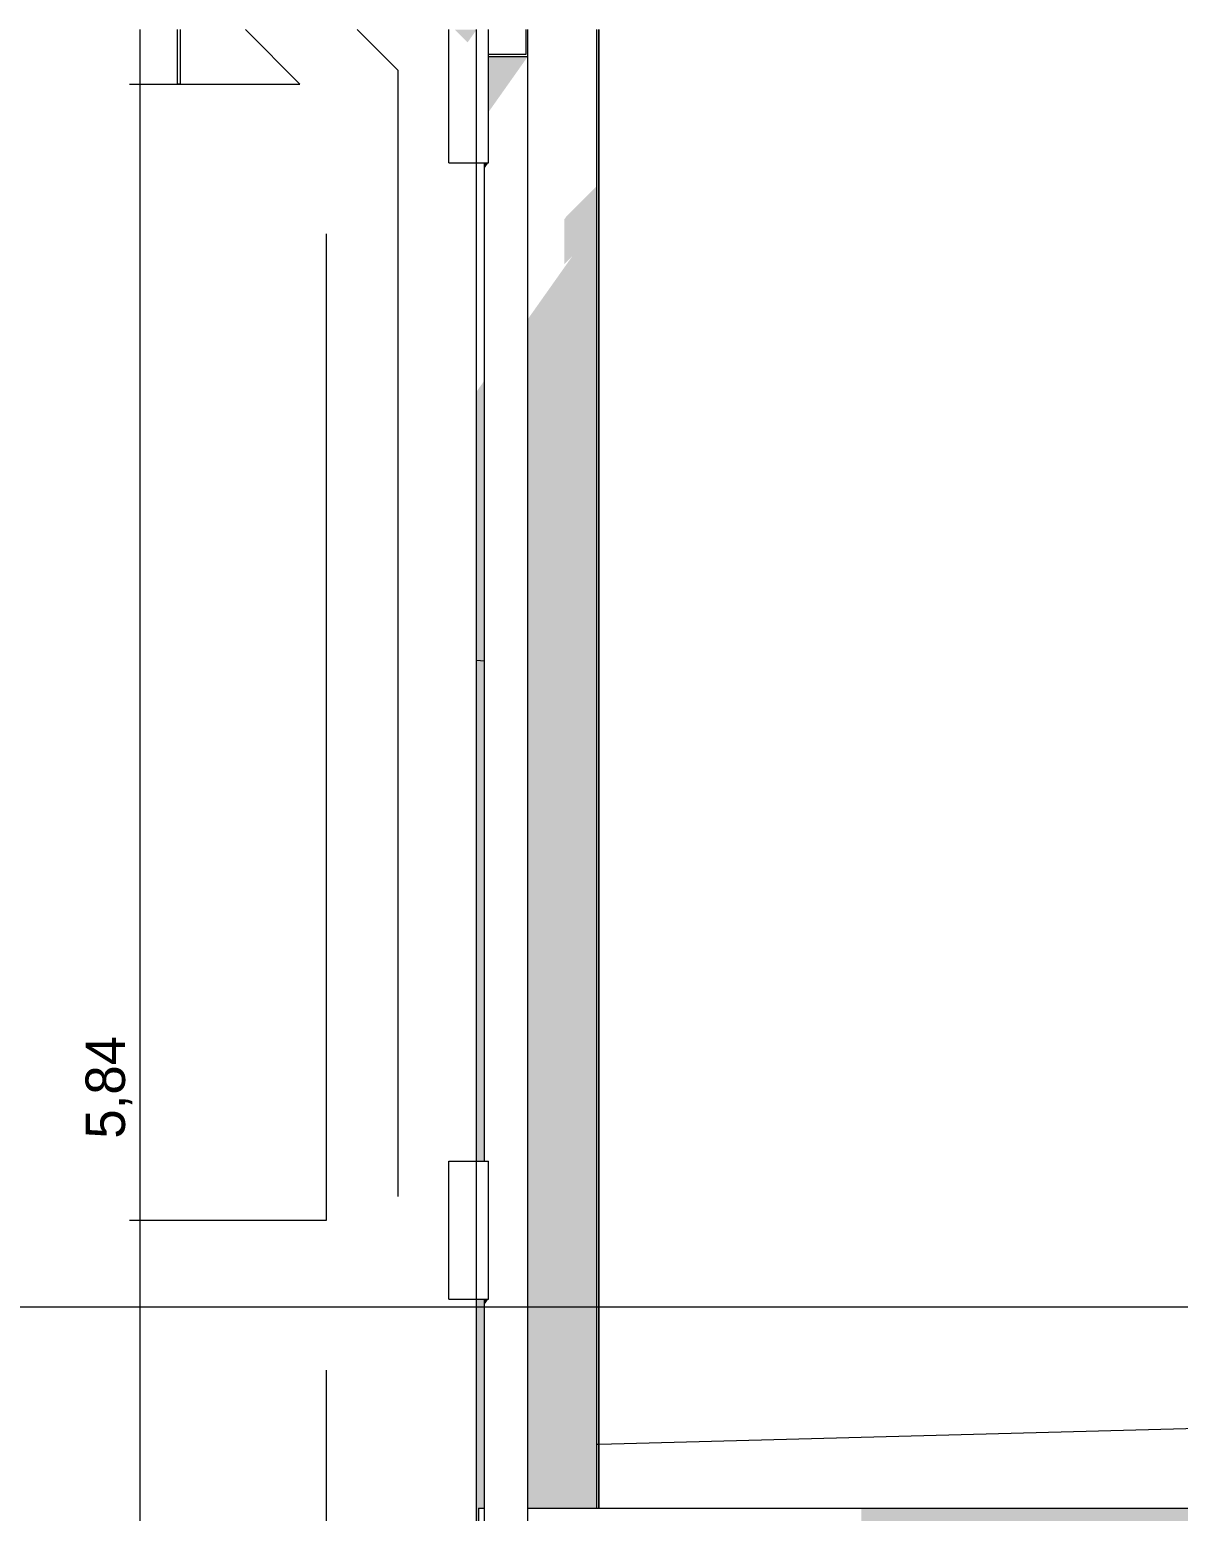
# Model space of a CAD drawing. Header units: metres. Extents: x -14 to 130, y -38 to 4.
# Drawn here: x 104.286 to 107.198, y -30.152 to -26.396 of the extents above; entities that cross this region are included whole.
import ezdxf

# ---------------------------------------------------------------- set-up
doc = ezdxf.new("R2010")
doc.units = ezdxf.units.M
doc.header["$MEASUREMENT"] = 0
doc.linetypes.add('Schnittlinie', pattern=[0.006, 0.003, -0.0015, 0, -0.0015])
for name, color, linetype in [('A-Ost_Ansicht Ost PP_2_110 Wand Aussen', 7, 'Continuous'), ('A-Ost_Ansicht Ost PP_2_130 Wand Innen', 7, 'Continuous'), ('A-Ost_Ansicht Ost PP_2_140 Geländer transparent', 7, 'Continuous'), ('A-Ost_Ansicht Ost PP_2_165 Fassadengestaltung 1 Rankgerüst', 7, 'Continuous'), ('A-Ost_Ansicht Ost PP_2_165 Fassadengestaltung Bänder', 7, 'Continuous'), ('A-Ost_Ansicht Ost PP_2_210 Decke', 7, 'Continuous'), ('A-Ost_Ansicht Ost PP_2_611 Entwässerung', 7, 'Continuous'), ('A-Ost_Ansicht Ost PP_2_710 Gelände', 7, 'Continuous'), ('A-Ost_Ansicht Ost PP_2_725 Nachbarbebauung', 7, 'Continuous'), ('A-Ost_Ansicht Ost PP_2_844 Umriss 2D', 7, 'Continuous'), ('A-Ost_Ansicht Ost PP_2_Neubau_844 Umriss 2D', 7, 'Continuous')]:
    doc.layers.add(name, color=color, linetype=linetype)
doc.styles.add('ERSTELLTER_STIL_5', font='')
doc.styles.get('ERSTELLTER_STIL_5').set_extended_font_data('Eurostile')

msp = doc.modelspace()

# ---------------------------------------------------------------- hatches: boundary and pattern name
at = {"layer": 'A-Ost_Ansicht Ost PP_2_110 Wand Aussen', "linetype": 'Continuous', "lineweight": 0, "true_color": 0x000000}
for points in [[(105.4192, -26.396), (105.364, -26.3959), (105.3964, -26.4283)], [(105.5492, -29.4137), (105.7242, -29.4137), (105.7242, -26.7922), (105.6464, -26.87), (105.6414, -26.8771), (105.6414, -26.9902), (105.6629, -26.9687), (105.5492, -27.1295)], [(105.4192, -29.2637), (105.4392, -29.2637), (105.4392, -27.2851), (105.4192, -27.3134)], [(105.7242, -29.4137), (105.5492, -29.4137), (105.5492, -30.1437), (105.7242, -30.1437)], [(105.4192, -29.6137), (105.4192, -30.3937), (105.4193, -30.3913), (105.4242, -30.3912), (105.4242, -30.1437), (105.4392, -30.1437), (105.4392, -29.6137)]]:
    msp.add_hatch(color=18, dxfattribs=at).paths.add_polyline_path(points)
at = {"layer": 'A-Ost_Ansicht Ost PP_2_140 Geländer transparent', "linetype": 'Continuous', "lineweight": 0, "true_color": 0x000000}
msp.add_hatch(color=18, dxfattribs=at).paths.add_polyline_path([(106.3944, -30.1437), (106.3944, -30.3912), (107.4192, -30.3912), (107.4192, -30.1437)])
at = {"layer": 'A-Ost_Ansicht Ost PP_2_165 Fassadengestaltung 1 Rankgerüst', "linetype": 'Continuous', "lineweight": 0, "true_color": 0x000000}
msp.add_hatch(color=18, dxfattribs=at).paths.add_polyline_path([(105.7292, -26.3959), (105.7292, -30.1437), (105.7302, -30.1437), (105.7302, -26.3959)])
at = {"layer": 'A-Ost_Ansicht Ost PP_2_611 Entwässerung', "linetype": 'Continuous', "lineweight": 0, "true_color": 0x000000}
for points in [[(105.5492, -26.4637), (105.4492, -26.4637), (105.4492, -26.6052)], [(105.4492, -26.7337), (105.4392, -26.7337), (105.4392, -26.7479)], [(105.4392, -29.6137), (105.4392, -29.6279), (105.4492, -29.6137)]]:
    msp.add_hatch(color=18, dxfattribs=at).paths.add_polyline_path(points)

# ---------------------------------------------------------------- linework, layer by layer
at = {"layer": 'A-Ost_Ansicht Ost PP_2_110 Wand Aussen', "color": 7, "linetype": 'Continuous', "lineweight": 18, "ltscale": 1000}
for p, q in [((105.4192, -26.5337), (105.4192, -26.3959)), ((105.7242, -26.5337), (105.7242, -26.3959)), ((104.6614, -26.5337), (104.6692, -26.5337)), ((105.4192, -26.7337), (105.4192, -26.5337)), ((105.7242, -29.4137), (105.7242, -26.5337)), ((105.4192, -29.2637), (105.4192, -26.7337)), ((105.4192, -29.4137), (105.4192, -29.2637)), ((105.4192, -29.6137), (105.4192, -29.4137)), ((105.7242, -30.1437), (105.7242, -29.4137)), ((105.4192, -30.3437), (105.4192, -29.6137))]:
    msp.add_line(p, q, dxfattribs=at)
at = {"layer": 'A-Ost_Ansicht Ost PP_2_110 Wand Aussen', "color": 7, "linetype": 'Continuous', "lineweight": 13, "ltscale": 1000}
msp.add_line((105.4192, -27.9937), (105.4392, -27.9957), dxfattribs=at)
at = {"layer": 'A-Ost_Ansicht Ost PP_2_130 Wand Innen', "color": 7, "linetype": 'Continuous', "lineweight": 18, "ltscale": 1000}
for p, q in [((104.6614, -26.5337), (104.6614, -26.3959)), ((104.6692, -26.5337), (104.6692, -26.3959)), ((104.6692, -26.5337), (104.6614, -26.5337))]:
    msp.add_line(p, q, dxfattribs=at)
at = {"layer": 'A-Ost_Ansicht Ost PP_2_140 Geländer transparent', "color": 7, "linetype": 'Continuous', "lineweight": 18, "ltscale": 1000}
for p, q in [((105.4242, -30.1437), (105.4242, -30.3912)), ((105.4242, -30.1437), (105.4392, -30.1437)), ((105.5492, -30.1437), (107.4192, -30.1437))]:
    msp.add_line(p, q, dxfattribs=at)
at = {"layer": 'A-Ost_Ansicht Ost PP_2_165 Fassadengestaltung 1 Rankgerüst', "color": 7, "linetype": 'Continuous', "lineweight": 13, "ltscale": 1000}
for p, q in [((105.7292, -30.1437), (105.7292, -26.3959)), ((105.7302, -30.1437), (105.7302, -26.3959))]:
    msp.add_line(p, q, dxfattribs=at)
at = {"layer": 'A-Ost_Ansicht Ost PP_2_165 Fassadengestaltung Bänder', "color": 7, "linetype": 'Continuous', "lineweight": 13, "ltscale": 1000}
for p, q in [((105.3492, -26.7337), (105.3492, -26.3959)), ((105.4492, -26.7337), (105.4492, -26.3959)), ((105.3492, -26.7337), (105.4492, -26.7337)), ((105.3492, -29.2637), (105.4492, -29.2637)), ((105.3492, -29.6137), (105.3492, -29.2637)), ((105.4492, -29.6137), (105.4492, -29.2637)), ((105.3492, -29.6137), (105.4492, -29.6137))]:
    msp.add_line(p, q, dxfattribs=at)
at = {"layer": 'A-Ost_Ansicht Ost PP_2_210 Decke', "color": 7, "linetype": 'Schnittlinie', "lineweight": 13, "ltscale": 1000, "flags": 128}
for points in [[(104.5392, -26.5337), (104.9714, -26.5337), (104.8336, -26.3959)], [(105.1164, -26.3959), (105.2192, -26.4987), (105.2192, -32.8337), (105.7175, -32.8337)], [(104.5392, -29.4137), (105.0392, -29.4137), (105.0392, -26.7337), (104.5392, -26.7337)], [(104.5392, -32.2937), (105.0392, -32.2937), (105.0392, -29.6137), (104.5392, -29.6137)]]:
    msp.add_lwpolyline(points, dxfattribs=at)
at = {"layer": 'A-Ost_Ansicht Ost PP_2_611 Entwässerung', "color": 8, "linetype": 'Continuous', "lineweight": 0, "ltscale": 1000}
for p, q in [((105.5442, -26.3959), (105.5442, -26.4587)), ((105.5492, -26.4637), (105.5492, -26.3959)), ((105.5442, -26.4587), (105.4492, -26.4587)), ((105.4492, -26.4637), (105.5492, -26.4637))]:
    msp.add_line(p, q, dxfattribs=at)
at = {"layer": 'A-Ost_Ansicht Ost PP_2_611 Entwässerung', "color": 7, "linetype": 'Continuous', "lineweight": 18, "ltscale": 1000}
for p, q in [((105.5492, -30.3912), (105.5492, -26.4637)), ((105.4392, -29.2637), (105.4392, -26.7337)), ((105.4392, -30.3912), (105.4392, -29.6137))]:
    msp.add_line(p, q, dxfattribs=at)
at = {"layer": 'A-Ost_Ansicht Ost PP_2_710 Gelände', "color": 83, "linetype": 'Continuous', "lineweight": 13, "ltscale": 1000, "true_color": 0x89cd89}
for p, q in [((109.6642, -29.8773), (105.7302, -29.9819)), ((105.7293, -29.9819), (105.7242, -29.982))]:
    msp.add_line(p, q, dxfattribs=at)
at = {"layer": 'A-Ost_Ansicht Ost PP_2_725 Nachbarbebauung', "color": 8, "linetype": 'Continuous', "lineweight": 13, "ltscale": 1000}
for p, q in [((107.1439, -29.6337), (99.0267, -29.6337)), ((108.92, -29.6337), (107.1439, -29.6337))]:
    msp.add_line(p, q, dxfattribs=at)
at = {"layer": 'A-Ost_Ansicht Ost PP_2_Neubau_844 Umriss 2D', "color": 1, "linetype": 'Continuous', "lineweight": 13, "ltscale": 1000, "true_color": 0xfb0106}
msp.add_line((104.5668, -31.9088), (104.5668, -26.3959), dxfattribs=at)

# ---------------------------------------------------------------- texts
at = {"layer": 'A-Ost_Ansicht Ost PP_2_844 Umriss 2D', "color": 1, "linetype": 'Continuous', "lineweight": 13, "true_color": 0xfb0106, "insert": (104.5468, -29.2069), "char_height": 0.1, "width": 0.306373, "attachment_point": 7, "rotation": 90, "style": 'ERSTELLTER_STIL_5'}
msp.add_mtext('\\A1;{\\pql;\\fEurostile|b0|i0|c0|p0;\\W1.000000;5,84}', dxfattribs=at)

doc.saveas('drawing.dxf')
